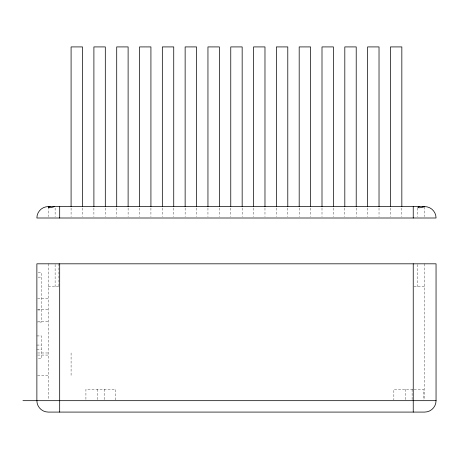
<?xml version="1.0" encoding="UTF-8"?>
<svg xmlns="http://www.w3.org/2000/svg" width="459" height="459" viewBox="0 0 459 459"><rect width="100%" height="100%" fill="white"/><g stroke="black" fill="none" stroke-linecap="round" stroke-linejoin="round"><path stroke-width="0.34" stroke-dasharray="2.29 1.72" d="M38.177 272.571L41.436 272.571L41.436 322.08L37.73 322.08M38.177 277.133L41.436 277.133M48.281 286.628L59.125 286.628M414.012 286.628L424.644 286.628M37.586 298.579L48.281 298.579M37.586 309.441L48.281 309.441M37.73 309.98L41.436 309.98M37.586 321.386L48.281 321.386M36.875 335.936L41.436 335.936L41.436 358.743L36.875 358.743M36.875 345.059L41.436 345.059M36.875 349.62L41.436 349.62M37.586 352.977L48.281 352.977M37.586 355.059L48.281 355.059M37.586 375.783L48.281 375.783M412.756 389.272L393.851 389.272L393.851 399.967M414.133 389.272L423.502 389.272L423.502 399.967M424.644 206.877L424.644 216.614M424.644 263.816L424.644 399.967M417.805 208.025L417.805 216.573M417.805 264.533L417.805 286.628M412.102 389.272L412.102 399.967M405.257 389.272L405.257 399.967M401.837 208.025L401.837 216.573M390.431 208.025L390.431 216.573M379.025 208.025L379.025 216.573M367.619 208.025L367.619 216.573M356.213 208.025L356.213 216.573M344.812 208.025L344.812 216.573M333.406 208.025L333.406 216.573M322 208.025L322 216.573M310.594 208.025L310.594 216.573M299.188 208.025L299.188 216.573M287.787 208.025L287.787 216.573M276.381 208.025L276.381 216.573M264.975 208.025L264.975 216.573M253.569 208.025L253.569 216.573M242.163 208.025L242.163 216.573M230.762 208.025L230.762 216.573M219.356 208.025L219.356 216.573M207.95 208.025L207.95 216.573M196.544 208.025L196.544 216.573M185.138 208.025L185.138 216.573M173.737 208.025L173.737 216.573M162.331 208.025L162.331 216.573M150.925 208.025L150.925 216.573M139.519 208.025L139.519 216.573M128.113 208.025L128.113 216.573M116.712 208.025L116.712 216.573M115.57 399.967L115.57 389.272L85.919 389.272L85.919 399.967M105.306 208.025L105.306 216.573M104.164 389.272L104.164 399.967M97.319 389.272L97.319 399.967M93.9 208.025L93.9 216.573M82.494 208.025L82.494 216.573M71.088 208.025L71.088 216.573M71.088 352.977L71.088 375.783M58.913 263.816L58.913 286.628M55.12 208.025L55.12 216.573M55.12 264.533L55.12 286.628M48.281 206.877L48.281 216.614M48.281 263.816L48.281 399.967"/><path stroke-width="0.69" d="M22.95 400.678L436.05 400.678L436.05 263.816L36.875 263.816L36.875 400.678A11.406 11.406 0 0 0 48.281 412.084L424.644 412.084A11.406 11.406 0 0 0 436.05 400.678M413.238 206.596L413.238 218.002M413.238 263.816L413.238 412.084M401.837 206.596L401.837 46.916L390.431 46.916L390.431 206.596M379.025 206.596L379.025 46.916L367.619 46.916L367.619 206.596M356.213 206.596L356.213 46.916L344.812 46.916L344.812 206.596M333.406 206.596L333.406 46.916L322 46.916L322 206.596M310.594 206.596L310.594 46.916L299.188 46.916L299.188 206.596M287.787 206.596L287.787 46.916L276.381 46.916L276.381 206.596M264.975 206.596L264.975 46.916L253.569 46.916L253.569 206.596M242.163 206.596L242.163 46.916L230.762 46.916L230.762 206.596M219.356 206.596L219.356 46.916L207.95 46.916L207.95 206.596M196.544 206.596L196.544 46.916L185.138 46.916L185.138 206.596M173.737 206.596L173.737 46.916L162.331 46.916L162.331 206.596M150.925 206.596L150.925 46.916L139.519 46.916L139.519 206.596M128.113 206.596L128.113 46.916L116.712 46.916L116.712 206.596M105.306 206.596L105.306 46.916L93.9 46.916L93.9 206.596M82.494 206.596L82.494 46.916L71.088 46.916L71.088 206.596M59.687 206.596L59.687 218.002M59.687 263.816L59.687 412.084M54.369 206.573A3.402 0.585 -12.8 0 1 49.199 207.755A3.402 0.585 -12.8 0 1 50.065 206.648M424.455 206.481A3.402 0.74 -10.1 0 1 419.428 207.755A3.402 0.74 -10.1 0 1 419.05 206.619M418.849 206.705A3.402 0.585 12.8 0 1 418.556 206.573M422.859 206.648A3.402 0.585 12.8 0 1 423.284 206.791M48.947 206.785A3.402 0.74 10.1 0 1 48.47 206.481M53.875 206.619A3.402 0.74 10.1 0 1 54.093 206.699M424.644 206.596L48.281 206.596A11.406 11.406 0 0 0 36.875 218.002L436.05 218.002A11.406 11.406 0 0 0 424.644 206.596"/></g></svg>
